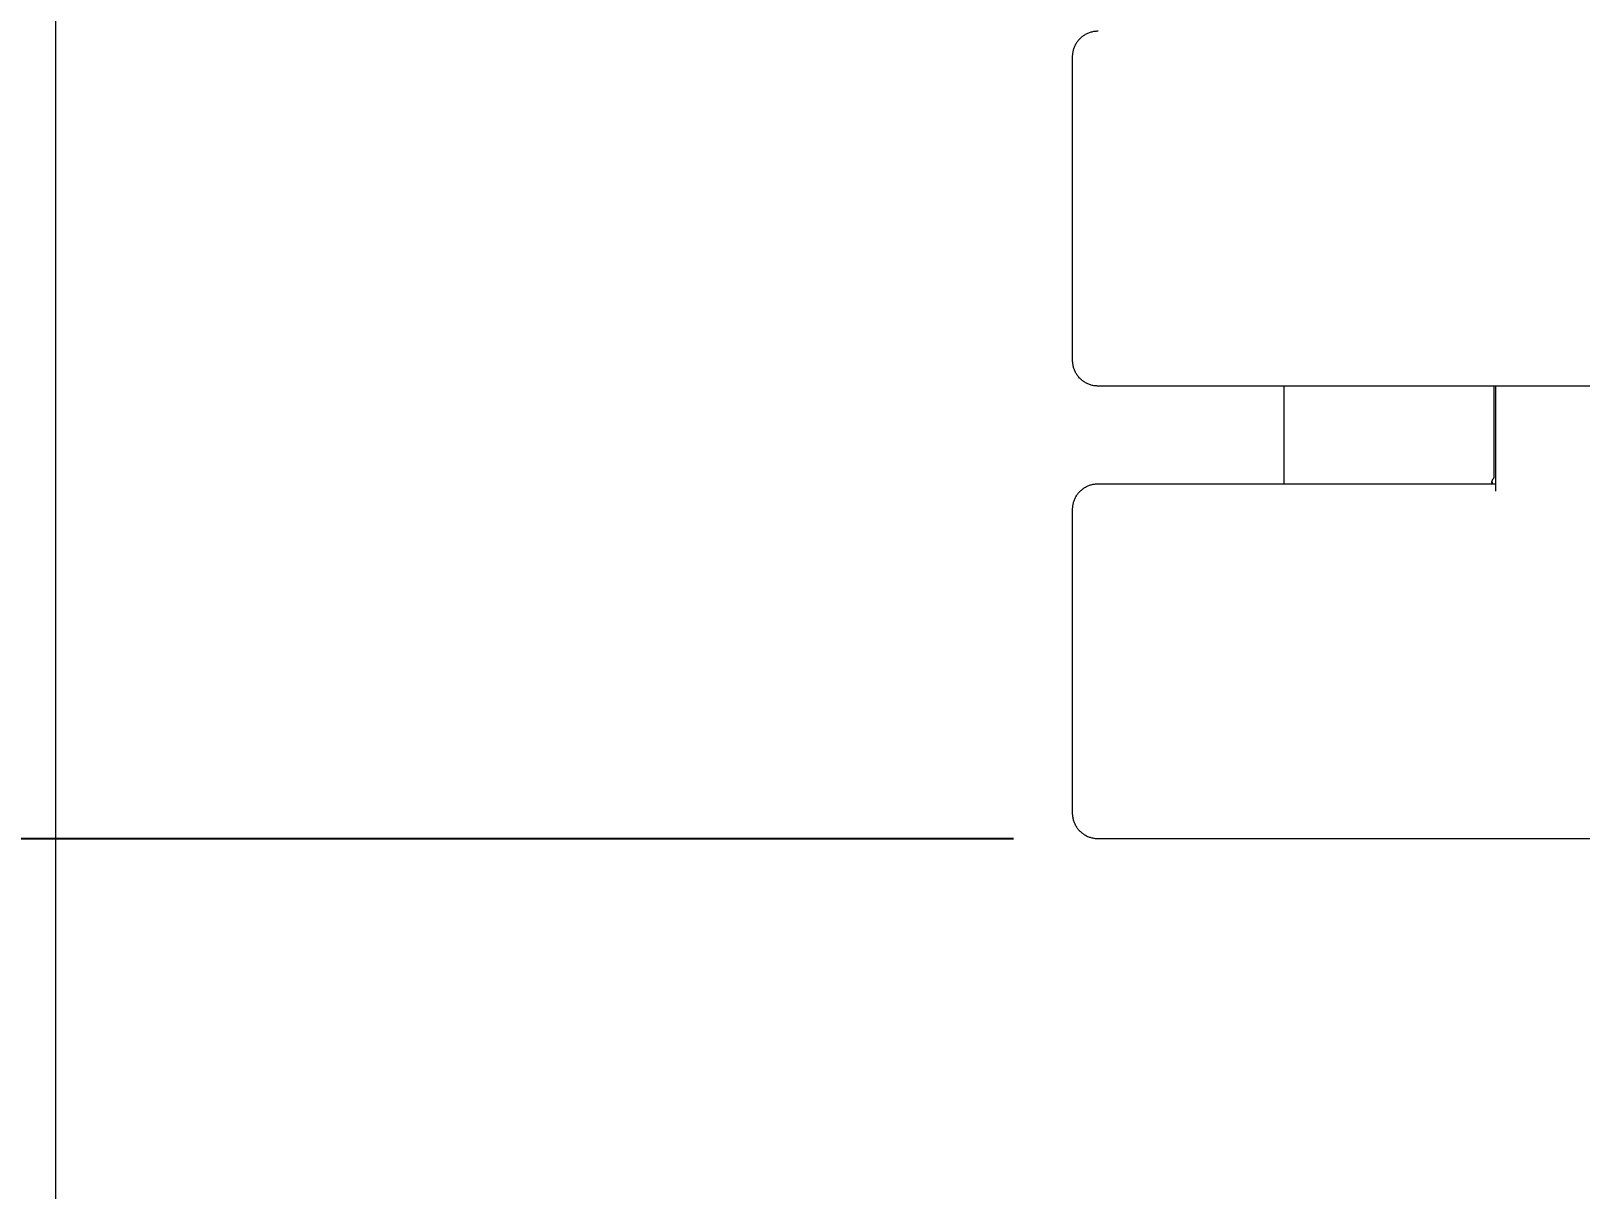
# Model space of a CAD drawing. Header units: millimetres. Extents: x -213 to 4577, y -424 to 2634.
# Drawn here: x 16 to 199.2, y 2393.8 to 2530.7 of the extents above; entities that cross this region are included whole.
import ezdxf

# ---------------------------------------------------------------- set-up
doc = ezdxf.new("R2010")
doc.units = ezdxf.units.MM
doc.layers.add('ZANO_R', color=7, linetype='Continuous', lineweight=0)
doc.layers.add('ZANO_W', color=1, linetype='Continuous', lineweight=0)
doc.styles.add('Arial', font='arial.ttf')
doc.styles.get("Standard").update_dxf_attribs({"font": 'ARIALUNI.TTF'})
doc.dimstyles.new('pl i ang', dxfattribs={"dimtxt": 50, "dimasz": 50, "dimexe": 1.25, "dimexo": 0.625, "dimgap": 10, "dimtad": 1, "dimtoh": 1, "dimtxsty": 'Standard', "dimcen": 2.5, "dimclrd": 1, "dimclre": 1, "dimclrt": 1, "dimadec": 0, "dimazin": 0, "dimtfac": 1, "dimtmove": 0, "dimatfit": 3, "dimfxl": 1, "dimarcsym": 1})

# ---------------------------------------------------------------- blocks, each defined once
blk = doc.blocks.new('*D432')
at = {"layer": 'ZANO_W', "color": 1, "lineweight": -2}
for p, q in [((132.17, 2634.21), (-47.8, 2634.21)), ((-37.8, 2594.21), (-37.8, 2475.17)), ((132.17, 2435.17), (-47.8, 2435.17))]:
    blk.add_line(p, q, dxfattribs=at)
at = {"layer": 'ZANO_W', "color": 1}
for points in [[(-31.14, 2594.21), (-44.47, 2594.21), (-37.8, 2634.21)], [(-44.47, 2475.17), (-31.14, 2475.17), (-37.8, 2435.17)]]:
    blk.add_solid(points, dxfattribs=at)
at = {"layer": 'ZANO_W', "color": 1, "insert": (-68.23, 2534.69), "char_height": 40, "attachment_point": 5, "rotation": 90, "style": 'Arial'}
blk.add_mtext('199', dxfattribs=at)

msp = doc.modelspace()

# ---------------------------------------------------------------- linework, layer by layer
at = {"layer": 'ZANO_R'}
for p, q in [((139.91, 2529.63), (139.98, 2529.71)), ((139.98, 2529.71), (140.05, 2529.78)), ((140.05, 2529.78), (140.12, 2529.85)), ((140.12, 2529.85), (140.2, 2529.92)), ((140.2, 2529.92), (140.28, 2529.99)), ((140.28, 2529.99), (140.36, 2530.05)), ((140.36, 2530.05), (140.44, 2530.11)), ((140.44, 2530.11), (140.53, 2530.17)), ((140.53, 2530.17), (140.61, 2530.22)), ((140.61, 2530.22), (140.7, 2530.28)), ((140.7, 2530.28), (140.79, 2530.32)), ((140.79, 2530.32), (140.88, 2530.37)), ((140.88, 2530.37), (140.98, 2530.41)), ((140.98, 2530.41), (141.07, 2530.45)), ((141.07, 2530.45), (141.17, 2530.49)), ((141.17, 2530.49), (141.26, 2530.52)), ((141.26, 2530.52), (141.36, 2530.55)), ((141.36, 2530.55), (141.46, 2530.57)), ((141.46, 2530.57), (141.56, 2530.6)), ((141.56, 2530.6), (141.66, 2530.62)), ((141.66, 2530.62), (141.76, 2530.63)), ((141.76, 2530.63), (141.87, 2530.64)), ((141.87, 2530.64), (141.97, 2530.65)), ((141.97, 2530.65), (142.07, 2530.66)), ((142.07, 2530.66), (142.17, 2530.66)), ((139.17, 2527.76), (139.18, 2527.86)), ((139.18, 2527.86), (139.19, 2527.97)), ((139.19, 2527.97), (139.2, 2528.07)), ((139.2, 2528.07), (139.22, 2528.17)), ((139.22, 2528.17), (139.23, 2528.27)), ((139.23, 2528.27), (139.26, 2528.37)), ((139.26, 2528.37), (139.28, 2528.47)), ((139.28, 2528.47), (139.31, 2528.57)), ((139.31, 2528.57), (139.35, 2528.66)), ((139.35, 2528.66), (139.38, 2528.76)), ((139.38, 2528.76), (139.42, 2528.86)), ((139.42, 2528.86), (139.46, 2528.95)), ((139.46, 2528.95), (139.51, 2529.04)), ((139.51, 2529.04), (139.56, 2529.13)), ((139.56, 2529.13), (139.61, 2529.22)), ((139.61, 2529.22), (139.66, 2529.31)), ((139.66, 2529.31), (139.72, 2529.39)), ((139.72, 2529.39), (139.78, 2529.47)), ((139.78, 2529.47), (139.84, 2529.55)), ((139.84, 2529.55), (139.91, 2529.63)), ((139.17, 2527.66), (139.17, 2527.76)), ((139.17, 2523.4), (139.17, 2527.66)), ((139.17, 2491.69), (139.17, 2523.4)), ((139.17, 2491.59), (139.17, 2491.69)), ((139.18, 2491.48), (139.17, 2491.59)), ((139.19, 2491.38), (139.18, 2491.48)), ((139.2, 2491.28), (139.19, 2491.38)), ((139.22, 2491.18), (139.2, 2491.28)), ((139.23, 2491.08), (139.22, 2491.18)), ((139.26, 2490.98), (139.23, 2491.08)), ((139.28, 2490.88), (139.26, 2490.98)), ((139.31, 2490.78), (139.28, 2490.88)), ((139.35, 2490.68), (139.31, 2490.78)), ((139.38, 2490.59), (139.35, 2490.68)), ((139.42, 2490.49), (139.38, 2490.59)), ((139.46, 2490.4), (139.42, 2490.49)), ((139.51, 2490.31), (139.46, 2490.4)), ((139.56, 2490.22), (139.51, 2490.31)), ((139.61, 2490.13), (139.56, 2490.22)), ((139.66, 2490.04), (139.61, 2490.13)), ((139.72, 2489.96), (139.66, 2490.04)), ((139.78, 2489.88), (139.72, 2489.96)), ((139.84, 2489.8), (139.78, 2489.88)), ((139.91, 2489.72), (139.84, 2489.8)), ((139.98, 2489.64), (139.91, 2489.72)), ((140.05, 2489.57), (139.98, 2489.64)), ((140.12, 2489.5), (140.05, 2489.57)), ((140.2, 2489.43), (140.12, 2489.5)), ((140.28, 2489.36), (140.2, 2489.43)), ((140.36, 2489.3), (140.28, 2489.36)), ((140.44, 2489.24), (140.36, 2489.3)), ((140.53, 2489.18), (140.44, 2489.24)), ((140.61, 2489.13), (140.53, 2489.18)), ((140.7, 2489.07), (140.61, 2489.13)), ((140.79, 2489.03), (140.7, 2489.07)), ((140.88, 2488.98), (140.79, 2489.03)), ((140.98, 2488.94), (140.88, 2488.98)), ((141.07, 2488.9), (140.98, 2488.94)), ((141.17, 2488.86), (141.07, 2488.9)), ((141.26, 2488.83), (141.17, 2488.86)), ((141.36, 2488.8), (141.26, 2488.83)), ((141.46, 2488.77), (141.36, 2488.8)), ((141.56, 2488.75), (141.46, 2488.77)), ((141.66, 2488.73), (141.56, 2488.75)), ((141.76, 2488.72), (141.66, 2488.73)), ((141.87, 2488.7), (141.76, 2488.72)), ((141.97, 2488.7), (141.87, 2488.7)), ((142.07, 2488.69), (141.97, 2488.7)), ((142.17, 2488.69), (142.07, 2488.69)), ((1936.17, 2488.69), (142.17, 2488.69)), ((164.17, 2477.14), (164.17, 2488.69)), ((188.97, 2488.69), (188.97, 2477.82)), ((189.17, 2488.69), (189.17, 2488.24)), ((189.17, 2488.24), (189.17, 2478.33)), ((140.36, 2476.53), (140.44, 2476.59)), ((140.44, 2476.59), (140.53, 2476.65)), ((140.53, 2476.65), (140.61, 2476.7)), ((140.61, 2476.7), (140.7, 2476.75)), ((140.7, 2476.75), (140.79, 2476.8)), ((140.79, 2476.8), (140.88, 2476.85)), ((140.88, 2476.85), (140.98, 2476.89)), ((140.98, 2476.89), (141.07, 2476.93)), ((141.07, 2476.93), (141.17, 2476.97)), ((141.17, 2476.97), (141.26, 2477)), ((141.26, 2477), (141.36, 2477.03)), ((141.36, 2477.03), (141.46, 2477.05)), ((141.46, 2477.05), (141.56, 2477.08)), ((141.56, 2477.08), (141.66, 2477.1)), ((141.66, 2477.1), (141.76, 2477.11)), ((141.76, 2477.11), (141.87, 2477.12)), ((141.87, 2477.12), (141.97, 2477.13)), ((141.97, 2477.13), (142.07, 2477.14)), ((142.07, 2477.14), (142.17, 2477.14)), ((142.17, 2477.14), (189.17, 2477.14)), ((188.69, 2477.24), (188.68, 2477.21)), ((188.68, 2477.21), (188.68, 2477.17)), ((188.68, 2477.17), (188.68, 2477.14)), ((188.7, 2477.3), (188.69, 2477.27)), ((188.69, 2477.27), (188.69, 2477.24)), ((188.71, 2477.37), (188.7, 2477.34)), ((188.7, 2477.34), (188.7, 2477.3)), ((188.72, 2477.4), (188.71, 2477.37)), ((188.73, 2477.43), (188.72, 2477.4)), ((188.72, 2477.39), (188.82, 2477.14)), ((188.74, 2477.46), (188.73, 2477.43)), ((188.75, 2477.5), (188.74, 2477.46)), ((188.77, 2477.53), (188.75, 2477.5)), ((188.78, 2477.56), (188.77, 2477.53)), ((188.79, 2477.59), (188.78, 2477.56)), ((188.81, 2477.61), (188.79, 2477.59)), ((188.83, 2477.64), (188.81, 2477.61)), ((188.85, 2477.67), (188.83, 2477.64)), ((188.86, 2477.7), (188.85, 2477.67)), ((188.88, 2477.72), (188.86, 2477.7)), ((188.9, 2477.75), (188.88, 2477.72)), ((188.93, 2477.78), (188.9, 2477.75)), ((188.95, 2477.8), (188.93, 2477.78)), ((188.97, 2477.82), (188.95, 2477.8)), ((189.17, 2478.33), (189.17, 2476.27)), ((139.22, 2474.65), (139.23, 2474.75)), ((139.23, 2474.75), (139.26, 2474.85)), ((139.26, 2474.85), (139.28, 2474.95)), ((139.28, 2474.95), (139.31, 2475.05)), ((139.31, 2475.05), (139.35, 2475.14)), ((139.35, 2475.14), (139.38, 2475.24)), ((139.38, 2475.24), (139.42, 2475.33)), ((139.42, 2475.33), (139.46, 2475.43)), ((139.46, 2475.43), (139.51, 2475.52)), ((139.51, 2475.52), (139.56, 2475.61)), ((139.56, 2475.61), (139.61, 2475.7)), ((139.61, 2475.7), (139.66, 2475.79)), ((139.66, 2475.79), (139.72, 2475.87)), ((139.72, 2475.87), (139.78, 2475.95)), ((139.78, 2475.95), (139.84, 2476.03)), ((139.84, 2476.03), (139.91, 2476.11)), ((139.91, 2476.11), (139.98, 2476.19)), ((139.98, 2476.19), (140.05, 2476.26)), ((140.05, 2476.26), (140.12, 2476.33)), ((140.12, 2476.33), (140.2, 2476.4)), ((140.2, 2476.4), (140.28, 2476.47)), ((140.28, 2476.47), (140.36, 2476.53)), ((139.17, 2474.24), (139.18, 2474.34)), ((139.17, 2474.14), (139.17, 2474.24)), ((139.17, 2469.88), (139.17, 2474.14)), ((139.18, 2474.34), (139.19, 2474.45)), ((139.19, 2474.45), (139.2, 2474.55)), ((139.2, 2474.55), (139.22, 2474.65)), ((139.17, 2438.17), (139.17, 2469.88)), ((139.17, 2438.07), (139.17, 2438.17)), ((139.18, 2437.96), (139.17, 2438.07)), ((139.19, 2437.86), (139.18, 2437.96)), ((139.2, 2437.76), (139.19, 2437.86)), ((139.22, 2437.66), (139.2, 2437.76)), ((139.23, 2437.56), (139.22, 2437.66)), ((139.26, 2437.46), (139.23, 2437.56)), ((139.28, 2437.36), (139.26, 2437.46)), ((139.31, 2437.26), (139.28, 2437.36)), ((139.35, 2437.16), (139.31, 2437.26)), ((139.38, 2437.07), (139.35, 2437.16)), ((139.42, 2436.97), (139.38, 2437.07)), ((139.46, 2436.88), (139.42, 2436.97)), ((139.51, 2436.79), (139.46, 2436.88)), ((139.56, 2436.7), (139.51, 2436.79)), ((139.61, 2436.61), (139.56, 2436.7)), ((139.66, 2436.52), (139.61, 2436.61)), ((139.72, 2436.44), (139.66, 2436.52)), ((139.78, 2436.36), (139.72, 2436.44)), ((139.84, 2436.28), (139.78, 2436.36)), ((139.91, 2436.2), (139.84, 2436.28)), ((139.98, 2436.12), (139.91, 2436.2)), ((140.05, 2436.05), (139.98, 2436.12)), ((140.12, 2435.98), (140.05, 2436.05)), ((140.2, 2435.91), (140.12, 2435.98)), ((140.28, 2435.84), (140.2, 2435.91)), ((140.36, 2435.78), (140.28, 2435.84)), ((140.44, 2435.72), (140.36, 2435.78)), ((140.53, 2435.66), (140.44, 2435.72)), ((140.61, 2435.61), (140.53, 2435.66)), ((140.7, 2435.55), (140.61, 2435.61)), ((140.79, 2435.5), (140.7, 2435.55)), ((140.88, 2435.46), (140.79, 2435.5)), ((140.98, 2435.42), (140.88, 2435.46)), ((141.07, 2435.38), (140.98, 2435.42)), ((141.17, 2435.34), (141.07, 2435.38)), ((141.26, 2435.31), (141.17, 2435.34)), ((141.36, 2435.28), (141.26, 2435.31)), ((141.46, 2435.25), (141.36, 2435.28)), ((141.56, 2435.23), (141.46, 2435.25)), ((141.66, 2435.21), (141.56, 2435.23)), ((141.76, 2435.2), (141.66, 2435.21)), ((141.87, 2435.18), (141.76, 2435.2)), ((141.97, 2435.18), (141.87, 2435.18)), ((142.07, 2435.17), (141.97, 2435.18)), ((142.17, 2435.17), (142.07, 2435.17)), ((1936.17, 2435.17), (142.17, 2435.17))]:
    msp.add_line(p, q, dxfattribs=at)
msp.add_lwpolyline([(18.92, 2553.33), (2042.92, 2553.33), (2042.92, 2153.33), (18.92, 2153.33)], close=True, dxfattribs=at)

# ---------------------------------------------------------------- dimensions: what is measured, and where the dimension line sits
at = {"layer": 'ZANO_W'}
dim = msp.add_linear_dim(base=(-37.8, 2435.17), p1=(142.17, 2634.21), p2=(142.17, 2435.17), angle=90, dimstyle='pl i ang', override={"dimtxt": 40, "dimasz": 40, "dimexe": 10, "dimexo": 10, "dimtoh": 0, "dimdec": 0, "dimtxsty": 'Arial', "dimtdec": 0, "dimtmove": 1}, dxfattribs=at)
dim.commit()
dim.dimension.update_dxf_attribs({"geometry": '*D432', "text_midpoint": (-68.23, 2534.69)})

doc.saveas('drawing.dxf')
